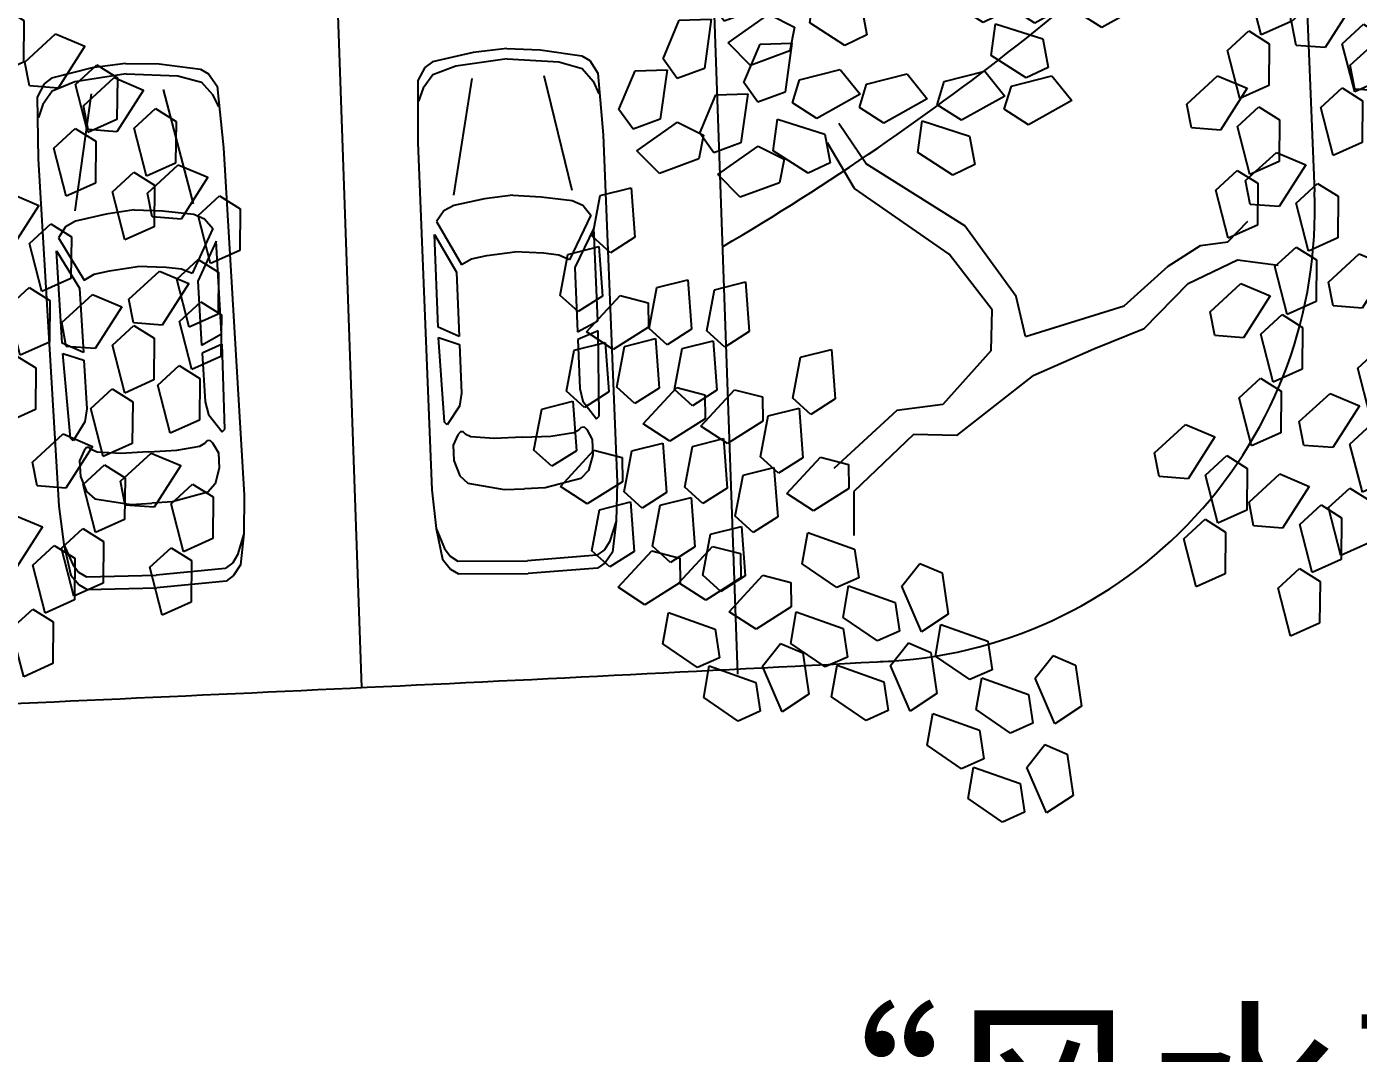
# Model space of a CAD drawing. Extents: x 302512 to 1034855, y -184136 to 410364.
# Drawn here: x 548761 to 557611, y -50571 to -43747 of the extents above; entities that cross this region are included whole.
import ezdxf
from ezdxf.enums import TextEntityAlignment as Align

# ---------------------------------------------------------------- set-up
doc = ezdxf.new("R2010")
doc.units = 0
doc.header["$MEASUREMENT"] = 0
doc.linetypes.add('ACAD_ISO04W100', pattern=[30.5, 24, -3, 0.5, -3])
for name, color, linetype in [('2D', 3, 'Continuous'), ('TREE2', 84, 'Continuous'), ('WZ', 2, 'Continuous'), ('环境', 8, 'Continuous'), ('红线', 20, 'Continuous'), ('道路线', 161, 'Continuous')]:
    doc.layers.add(name, color=color, linetype=linetype)
doc.styles.add('-黑体', font='', dxfattribs={"width": 0.8})
doc.styles.add('DIM', font='txt')
doc.styles.get('-黑体').set_extended_font_data('黑体')

# ---------------------------------------------------------------- blocks, each defined once
blk = doc.blocks.new('M_F18')
for p, q in [((-817.1479135051777, 1597.117781034343), (-694.9654446734348, 1697.214126060768)), ((-694.9654446734348, 1697.214126060768), (-586.2671764571278, 1644.251251231901)), ((-1.950464183486474, 1552.719185868566), (58.59964675375522, 1698.601049176676)), ((58.59964675375522, 1698.601049176676), (179.4288613090248, 1703.148634559384)), ((179.4288613090248, 1703.148634559384), (154.6427554106995, 1517.004682986411)), ((-586.2671764571278, 1644.251251231901), (-695.8952471361554, 1491.786147441009)), ((207.8907623764317, 1556.889923366423), (249.7451538223031, 1658.416602062232)), ((249.7451538223031, 1658.416602062232), (340.8456748337267, 1647.000707342286)), ((340.8456748337267, 1647.000707342286), (406.1801700010037, 1503.197933664571)), ((409.899437922435, 1505.954710583534), (470.4495488596767, 1651.836573891644)), ((470.4495488596767, 1651.836573891644), (591.2787634149463, 1656.384159274352)), ((591.2787634149463, 1656.384159274352), (566.492657516621, 1470.240207701379)), ((-1054.415528738464, 1505.352378934673), (-932.2330599067209, 1605.448723961097)), ((-932.2330599067209, 1605.448723961097), (-823.5347917015024, 1552.48584913223)), ((-804.768251887639, 1506.143215590149), (-817.1479135051777, 1597.117781034343)), ((619.7406644823532, 1510.125448081391), (661.5950559282246, 1611.6521267772)), ((661.5950559282246, 1611.6521267772), (752.6955769396482, 1600.236232057254)), ((681.3896628400435, 1449.507722794588), (741.9397737772852, 1595.389586102698)), ((741.9397737772852, 1595.389586102698), (862.7689883325547, 1599.937171485406)), ((752.6955769396482, 1600.236232057254), (818.0300721069252, 1456.433458379539)), ((862.7689883325547, 1599.937171485406), (837.9828824342294, 1413.793219912433)), ((-823.5347917015024, 1552.48584913223), (-933.16286238053, 1400.020745341339)), ((51.86279447269771, 1478.329934131118), (-1.950464183486474, 1552.719185868566)), ((154.6427554106995, 1517.004682986411), (51.86279447269771, 1478.329934131118)), ((327.0615140162481, 1411.761519164891), (207.8907623764317, 1556.889923366423)), ((891.2308893999616, 1453.678460292445), (933.085280845833, 1555.205138988254)), ((933.085280845833, 1555.205138988254), (1024.185801857257, 1543.789244268308)), ((1024.185801857257, 1543.789244268308), (1089.520297024534, 1399.986470590593)), ((-1042.035867132014, 1414.377813490479), (-1054.415528738464, 1505.352378934673)), ((-695.8952471361554, 1491.786147441009), (-804.768251887639, 1506.143215590149)), ((-589.3037799871927, 1409.235836276952), (-467.1213111554498, 1509.332181303376)), ((-467.1213111554498, 1509.332181303376), (-358.4230429391428, 1456.369306474509)), ((406.1801700010037, 1503.197933664571), (327.0615140162481, 1411.761519164891)), ((463.7126965786192, 1431.565458846086), (409.899437922435, 1505.954710583534)), ((566.492657516621, 1470.240207701379), (463.7126965786192, 1431.565458846086)), ((738.9114161221696, 1364.997043879859), (619.7406644823532, 1510.125448081391)), ((-933.16286238053, 1400.020745341339), (-1042.035867132014, 1414.377813490479)), ((-826.5713952204787, 1317.470434177281), (-704.3889263887359, 1417.566779203706)), ((-704.3889263887359, 1417.566779203706), (-595.6906581835174, 1364.603904374839)), ((-358.4230429391428, 1456.369306474509), (-468.0511136181703, 1303.904202683618)), ((735.2029214962276, 1375.11847105714), (681.3896628400435, 1449.507722794588)), ((837.9828824342294, 1413.793219912433), (735.2029214962276, 1375.11847105714)), ((818.0300721069252, 1456.433458379539), (738.9114161221696, 1364.997043879859)), ((1010.401641039778, 1308.550056090913), (891.2308893999616, 1453.678460292445)), ((-595.6906581835174, 1364.603904374839), (-705.318728862545, 1212.138800583947)), ((-576.924118369654, 1318.261270832758), (-589.3037799871927, 1409.235836276952)), ((-352.8073376014509, 1287.277380908152), (-230.624868769708, 1387.373725934576)), ((-230.624868769708, 1387.373725934576), (-121.9266005534009, 1334.410851105709)), ((235.5981217057633, 1304.008305802385), (277.4525131627233, 1405.534984487105)), ((277.4525131627233, 1405.534984487105), (368.5530341630583, 1394.119089778247)), ((368.5530341630583, 1394.119089778247), (433.8875293303354, 1250.316316100532)), ((1089.520297024534, 1399.986470590593), (1010.401641039778, 1308.550056090913)), ((1040.748891148156, 1252.355287342023), (1101.299002085398, 1398.237150650133)), ((1101.299002085398, 1398.237150650133), (1222.128216640667, 1402.784736032841)), ((1222.128216640667, 1402.784736032841), (1197.342110742342, 1216.640784459869)), ((-1067.194756315032, 1334.927413744495), (-880.932900267333, 1358.811356789396)), ((-1031.747726573172, 1219.325131306883), (-1067.194756315032, 1334.927413744495)), ((-880.932900267333, 1358.811356789396), (-817.1434408903879, 1269.422535111073)), ((-814.1917336140286, 1226.495868733087), (-826.5713952204787, 1317.470434177281)), ((-468.0511136181703, 1303.904202683618), (-576.924118369654, 1318.261270832758)), ((-121.9266005534009, 1334.410851105709), (-231.5546712324285, 1181.945747314818)), ((647.4480238116848, 1257.243830517353), (689.3024152686448, 1358.770509202073)), ((689.3024152686448, 1358.770509202073), (780.4029362689798, 1347.354614493215)), ((780.4029362689798, 1347.354614493215), (845.7374314362569, 1203.5518408155)), ((1250.590117708074, 1256.526024839881), (1292.444509153946, 1358.05270353569)), ((1292.444509153946, 1358.05270353569), (1383.545030165369, 1346.636808815743)), ((1383.545030165369, 1346.636808815743), (1448.879525332646, 1202.834035138028)), ((-817.1434408903879, 1269.422535111073), (-875.2046186073276, 1198.299211068042)), ((-590.0749528347369, 1195.511978808481), (-467.892484002994, 1295.608323834906)), ((-467.892484002994, 1295.608323834906), (-359.1942157977755, 1242.645449006039)), ((-340.4276759839122, 1196.302815463958), (-352.8073376014509, 1287.277380908152)), ((354.7688733455798, 1158.879901589764), (235.5981217057633, 1304.008305802385)), ((918.9382487292933, 1200.796842728407), (960.7926401862533, 1302.323521413127)), ((960.7926401862533, 1302.323521413127), (1051.893161186588, 1290.907626704269)), ((1051.893161186588, 1290.907626704269), (1117.227656353865, 1147.104853026554)), ((-875.2046186073276, 1198.299211068042), (-1031.747726573172, 1219.325131306883)), ((-705.318728862545, 1212.138800583947), (-814.1917336140286, 1226.495868733087)), ((-359.1942157977755, 1242.645449006039), (-468.8222864768031, 1090.180345215147)), ((433.8875293303354, 1250.316316100532), (354.7688733455798, 1158.879901589764)), ((766.6187754515013, 1112.115426304732), (647.4480238116848, 1257.243830517353)), ((1094.56214980434, 1177.966035604575), (1040.748891148156, 1252.355287342023)), ((1197.342110742342, 1216.640784459869), (1094.56214980434, 1177.966035604575)), ((1369.760869347891, 1111.397620638349), (1250.590117708074, 1256.526024839881)), ((-1027.495155757224, 1108.871937750409), (-905.3126869254811, 1208.968282776834)), ((-905.3126869254811, 1208.968282776834), (-796.6144187091741, 1156.005407947967)), ((-839.3506227970465, 1147.045468987104), (-653.088766749348, 1170.929412032005)), ((-653.088766749348, 1170.929412032005), (-589.2993073724028, 1081.540590353681)), ((-577.6952912282868, 1104.537413364287), (-590.0749528347369, 1195.511978808481)), ((-231.5546712324285, 1181.945747314818), (-340.4276759839122, 1196.302815463958)), ((182.0553044044464, 1055.202851889386), (242.6054153416881, 1201.084715197496)), ((242.6054153416881, 1201.084715197496), (363.4346298969576, 1205.632300580204)), ((363.4346298969576, 1205.632300580204), (338.6485239986323, 1019.488349007232)), ((391.8965309643645, 1059.373589387244), (433.7509224102359, 1160.900268083053)), ((433.7509224102359, 1160.900268083053), (524.8514434216595, 1149.484373363106)), ((845.7374314362569, 1203.5518408155), (766.6187754515013, 1112.115426304732)), ((1038.10900036911, 1055.668438515786), (918.9382487292933, 1200.796842728407)), ((1448.879525332646, 1202.834035138028), (1369.760869347891, 1111.397620638349)), ((-1264.76277099051, 1017.106535650739), (-1142.580302158767, 1117.202880677163)), ((-1142.580302158767, 1117.202880677163), (-1033.882033953549, 1064.240005848296)), ((-796.6144187091741, 1156.005407947967), (-906.2424893882016, 1003.540304157075)), ((-803.9035930551872, 1031.443186549492), (-839.3506227970465, 1147.045468987104)), ((524.8514434216595, 1149.484373363106), (590.1859385889366, 1005.681599685391)), ((1117.227656353865, 1147.104853026554), (1038.10900036911, 1055.668438515786)), ((-1554.190844967779, 1048.231487208406), (-1446.271738229487, 1102.764468284218)), ((-1446.271738229487, 1102.764468284218), (-1391.154893393883, 923.2482986176146)), ((-1033.882033953549, 1064.240005848296), (-1143.510104632576, 911.7749020574047)), ((-1015.115494139685, 1017.897372306215), (-1027.495155757224, 1108.871937750409)), ((-589.2993073724028, 1081.540590353681), (-647.3604850893425, 1010.417266310651)), ((-468.8222864768031, 1090.180345215147), (-577.6952912282868, 1104.537413364287)), ((511.0672826041809, 914.2451851857113), (391.8965309643645, 1059.373589387244)), ((1278.297477037406, 1003.644407275842), (1320.151868494366, 1105.171085960563)), ((1320.151868494366, 1105.171085960563), (1411.252389494701, 1093.755191251705)), ((1411.252389494701, 1093.755191251705), (1476.586884661978, 949.9524175739898)), ((-1548.372212794311, 890.3898656466154), (-1554.190844967779, 1048.231487208406)), ((-1252.38310938406, 926.1319702065448), (-1264.76277099051, 1017.106535650739)), ((-906.2424893882016, 1003.540304157075), (-1015.115494139685, 1017.897372306215)), ((-647.3604850893425, 1010.417266310651), (-803.9035930551872, 1031.443186549492)), ((-602.8541804113047, 1025.087013618304), (-416.5923243636062, 1048.970956663205)), ((-567.4071506694454, 909.4847311806916), (-602.8541804113047, 1025.087013618304)), ((-416.5923243636062, 1048.970956663205), (-352.802864986661, 959.5821349848811)), ((235.8685630606305, 980.8136001519379), (182.0553044044464, 1055.202851889386)), ((338.6485239986323, 1019.488349007232), (235.8685630606305, 980.8136001519379)), ((506.228476650278, 886.2739103312233), (566.7785875875197, 1032.155773639333)), ((566.7785875875197, 1032.155773639333), (687.6078021427893, 1036.703359022042)), ((687.6078021427893, 1036.703359022042), (662.821696244464, 850.5594074490691)), ((-352.802864986661, 959.5821349848811), (-410.8640427036007, 888.458810941851)), ((590.1859385889366, 1005.681599685391), (511.0672826041809, 914.2451851857113)), ((716.0697032101962, 890.4446478290811), (757.9240946560676, 991.9713265248902)), ((757.9240946560676, 991.9713265248902), (849.0246156674912, 980.5554318049435)), ((849.0246156674912, 980.5554318049435), (914.3591108347682, 836.7526581272286)), ((1145.92251227417, 858.0504164367521), (1206.472623211412, 1003.932279744862)), ((1206.472623211412, 1003.932279744862), (1327.301837766681, 1008.479865127571)), ((1397.468228677222, 858.5160030632214), (1278.297477037406, 1003.644407275842)), ((1327.301837766681, 1008.479865127571), (1302.515731868356, 822.3359135545979)), ((1355.763738834088, 862.2211539346099), (1397.61813027996, 963.747832630419)), ((1397.61813027996, 963.747832630419), (1488.718651291383, 952.3319379104723)), ((-1391.154893393883, 923.2482986176146), (-1468.434870682708, 845.2273932257776)), ((-1143.510104632576, 911.7749020574047), (-1252.38310938406, 926.1319702065448)), ((-410.8640427036007, 888.458810941851), (-567.4071506694454, 909.4847311806916)), ((-449.1363763292939, 836.525522214004), (-326.953907497551, 936.6218672404284)), ((-326.953907497551, 936.6218672404284), (-218.2556392812439, 883.6589924115615)), ((419.6038902936962, 806.491971823205), (461.4582817506562, 908.0186505079255)), ((461.4582817506562, 908.0186505079255), (552.5588027509912, 896.6027557990674)), ((1476.586884661978, 949.9524175739898), (1397.468228677222, 858.5160030632214)), ((1488.718651291383, 952.3319379104723), (1554.05314645866, 808.5291642327575)), ((-1624.610216762543, 803.7771513169391), (-1516.691110035339, 858.3101323816627)), ((-1468.434870682708, 845.2273932257776), (-1548.372212794311, 890.3898656466154)), ((-1516.691110035339, 858.3101323816627), (-1461.574265188647, 678.7939627261476)), ((-1277.541998567078, 846.6815704605615), (-1091.280142519379, 870.5655135054621)), ((-1091.280142519379, 870.5655135054621), (-1027.490683142434, 781.1766918271387)), ((-218.2556392812439, 883.6589924115615), (-327.8837099602715, 731.1938886206699)), ((560.0417353064622, 811.8846585937754), (506.228476650278, 886.2739103312233)), ((552.5588027509912, 896.6027557990674), (617.8932979182682, 752.7999821213525)), ((835.2404548500126, 745.3162436275488), (716.0697032101962, 890.4446478290811)), ((1199.735770930354, 783.6611646993042), (1145.92251227417, 858.0504164367521)), ((1474.934490473905, 717.0927497330777), (1355.763738834088, 862.2211539346099)), ((-1242.094968825219, 731.0792880229492), (-1277.541998567078, 846.6815704605615)), ((-686.4039915625799, 744.7601201143334), (-564.221522730837, 844.8564651407578)), ((-564.221522730837, 844.8564651407578), (-455.5232545256185, 791.8935903118909)), ((-436.7567147117552, 745.55095676981), (-449.1363763292939, 836.525522214004)), ((662.821696244464, 850.5594074490691), (560.0417353064622, 811.8846585937754)), ((914.3591108347682, 836.7526581272286), (835.2404548500126, 745.3162436275488)), ((953.0721612880661, 670.3744825837639), (1013.622272225308, 816.2563458918739)), ((1013.622272225308, 816.2563458918739), (1134.451486780577, 820.8039312745823)), ((1134.451486780577, 820.8039312745823), (1109.665380882252, 634.6599797016097)), ((1302.515731868356, 822.3359135545979), (1199.735770930354, 783.6611646993042)), ((1554.05314645866, 808.5291642327575), (1474.934490473905, 717.0927497330777)), ((-1618.791584589075, 645.9355297551483), (-1624.610216762543, 803.7771513169391)), ((-1027.490683142434, 781.1766918271387), (-1085.551860859374, 710.0533677841086)), ((-455.5232545256185, 791.8935903118909), (-565.1513252046461, 639.4284865209993)), ((538.7746419335126, 661.3635676105841), (419.6038902936962, 806.491971823205)), ((1162.913387847984, 674.5452200816217), (1204.767779293856, 776.0718987774308)), ((1204.767779293856, 776.0718987774308), (1295.868300305279, 764.6560040574841)), ((1295.868300305279, 764.6560040574841), (1361.202795472556, 620.8532303797692)), ((-1085.551860859374, 710.0533677841086), (-1242.094968825219, 731.0792880229492)), ((-948.6630082953052, 611.3556037712333), (-826.4805394635623, 711.4519487976577)), ((-826.4805394635623, 711.4519487976577), (-717.7822712472553, 658.4890739687908)), ((-674.0243299561298, 653.7855546701394), (-686.4039915625799, 744.7601201143334)), ((-327.8837099602715, 731.1938886206699), (-436.7567147117552, 745.55095676981)), ((617.8932979182682, 752.7999821213525), (538.7746419335126, 661.3635676105841)), ((543.3649968960453, 647.6982832425201), (578.3587794279119, 750.9097463164253)), ((743.7770625395278, 637.5630302650425), (785.6314539964878, 739.089708949763)), ((785.6314539964878, 739.089708949763), (876.7319749968228, 727.6738142409049)), ((876.7319749968228, 727.6738142409049), (942.0664701640999, 583.87104056319)), ((1383.47109816342, 609.3395363705713), (1425.32548962038, 710.8662150552918)), ((1425.32548962038, 710.8662150552918), (1516.426010620715, 699.4503203464337)), ((-1461.574265188647, 678.7939627261476), (-1538.854242477471, 600.773057323222)), ((-1490.797783193608, 532.6855221489204), (-1397.167371427226, 695.4653358401956)), ((-1397.167371427226, 695.4653358401956), (-1287.400266635428, 692.203545376)), ((-1287.400266635428, 692.203545376), (-1265.874589903215, 602.9495660688663)), ((-717.7822712472553, 658.4890739687908), (-827.4103419262829, 506.0239701778992)), ((1006.88541994425, 595.985230846316), (953.0721612880661, 670.3744825837639)), ((1282.084139487801, 529.4168158800894), (1162.913387847984, 674.5452200816217)), ((1516.426010620715, 699.4503203464337), (1581.760505787992, 555.6475466687189)), ((-1538.854242477471, 600.773057323222), (-1618.791584589075, 645.9355297551483)), ((-1379.029658778014, 578.7326362192944), (-1271.110552039721, 633.2656172951065)), ((-1271.110552039721, 633.2656172951065), (-1215.993707204118, 453.7494476285028)), ((-1185.930623528591, 519.5902016715627), (-1063.748154696848, 619.6865466979871)), ((-1063.748154696848, 619.6865466979871), (-955.0498864916299, 566.7236718691202)), ((-936.2833466777665, 520.3810383270393), (-948.6630082953052, 611.3556037712333)), ((-565.1513252046461, 639.4284865209993), (-674.0243299561298, 653.7855546701394)), ((455.6882670359555, 591.4573063579082), (543.3649968960453, 647.6982832425201)), ((604.7002530920217, 600.7277970531541), (753.5199656176774, 647.6982832425201)), ((862.9478141793443, 492.4346260524217), (743.7770625395278, 637.5630302650425)), ((1109.665380882252, 634.6599797016097), (1006.88541994425, 595.985230846316)), ((1361.202795472556, 620.8532303797692), (1282.084139487801, 529.4168158800894)), ((1502.641849803236, 464.2111321579505), (1383.47109816342, 609.3395363705713)), ((-1694.358248625678, 531.7621500299974), (-1586.439141887386, 586.2951311058096)), ((-1586.439141887386, 586.2951311058096), (-1531.322297051782, 406.7789614392059)), ((-1373.211026604546, 420.8910146575035), (-1379.029658778014, 578.7326362192944)), ((-1265.874589903215, 602.9495660688663), (-1377.296342358743, 490.9985631487034)), ((-955.0498864916299, 566.7236718691202), (-1064.677957170657, 414.2585680782286)), ((-699.1832191391477, 574.3351549241561), (-512.9213630914492, 598.2190979690567)), ((-663.7361893972884, 458.7328724865438), (-699.1832191391477, 574.3351549241561)), ((-512.9213630914492, 598.2190979690567), (-449.131903714504, 508.8302762907333)), ((376.8561195740367, 469.2928400847777), (455.6882670359555, 591.4573063579082)), ((473.1851583018979, 441.0693461903029), (604.7002530920217, 600.7277970531541)), ((942.0664701640999, 583.87104056319), (862.9478141793443, 492.4346260524217)), ((1581.760505787992, 555.6475466687189), (1502.641849803236, 464.2111321579505)), ((-1688.53961645221, 373.9205284682066), (-1694.358248625678, 531.7621500299974)), ((-1377.296342358743, 490.9985631487034), (-1490.797783193608, 532.6855221489204)), ((-1173.550961922141, 428.6156362273687), (-1185.930623528591, 519.5902016715627)), ((-827.4103419262829, 506.0239701778992), (-936.2833466777665, 520.3810383270393)), ((-449.131903714504, 508.8302762907333), (-507.1930814314437, 437.7069522477032)), ((593.9052065103679, 379.2810747524672), (654.4553174476096, 525.1629380605773)), ((654.4553174476096, 525.1629380605773), (775.2845320028791, 529.7105234432856)), ((775.2845320028791, 529.7105234432856), (750.4984261045538, 343.5665718703131)), ((1190.620747177316, 421.6636025175831), (1232.475138634276, 523.1902812023036)), ((1232.475138634276, 523.1902812023036), (1323.575659634611, 511.7743864934455)), ((1323.575659634611, 511.7743864934455), (1388.910154801888, 367.9716128157306)), ((-507.1930814314437, 437.7069522477032), (-663.7361893972884, 458.7328724865438)), ((289.1793897139469, 262.8699139368255), (376.8561195740367, 469.2928400847777)), ((803.746433070286, 383.451812250325), (845.6008245161574, 484.9784909461341)), ((845.6008245161574, 484.9784909461341), (936.701345527581, 473.5625962261875)), ((936.701345527581, 473.5625962261875), (1002.035840694858, 329.7598225484726)), ((-1531.322297051782, 406.7789614392059), (-1608.602274340607, 328.7580560473689)), ((-1293.273684492942, 375.7285422366658), (-1373.211026604546, 420.8910146575035)), ((-1215.993707204118, 453.7494476285028), (-1293.273684492942, 375.7285422366658)), ((-1064.677957170657, 414.2585680782286), (-1173.550961922141, 428.6156362273687)), ((-823.699804211843, 337.8578831163286), (-981.364099135666, 431.7988554949879)), ((394.3530108399791, 215.8994277475285), (473.1851583018979, 441.0693461903029)), ((1309.791498817132, 276.5351983049623), (1190.620747177316, 421.6636025175831)), ((-1608.602274340607, 328.7580560473689), (-1688.53961645221, 373.9205284682066)), ((-1449.449030572778, 334.2783003278273), (-1341.529923845574, 388.8112813925509)), ((-1341.529923845574, 388.8112813925509), (-1286.413078998881, 209.2951117370358)), ((-1198.709851105159, 349.1652364813854), (-1012.447995057461, 373.049179526286)), ((-1012.447995057461, 373.049179526286), (-948.6585356805153, 283.6603578479626)), ((647.718465166552, 304.8918230150193), (593.9052065103679, 379.2810747524672)), ((922.9171847101024, 238.3234080487928), (803.746433070286, 383.451812250325)), ((1388.910154801888, 367.9716128157306), (1309.791498817132, 276.5351983049623)), ((1408.760428324022, 219.622623889547), (1469.310539261263, 365.504487197657)), ((1469.310539261263, 365.504487197657), (1590.139753816533, 370.0520725803653)), ((1590.139753816533, 370.0520725803653), (1565.353647918208, 183.9081210073928)), ((-1764.777620420442, 287.3078141385304), (-1656.858513693238, 341.8407952032539)), ((-1656.858513693238, 341.8407952032539), (-1601.741668846546, 162.3246255477388)), ((-1443.630398399309, 176.4366787660365), (-1449.449030572778, 334.2783003278273)), ((-1163.2628213633, 233.5629540437731), (-1198.709851105159, 349.1652364813854)), ((-823.699804211843, 234.6464200424234), (-990.0164080034374, 347.3343847159085)), ((-385.5084284418081, 281.6169062317203), (-823.699804211843, 337.8578831163286)), ((750.4984261045538, 343.5665718703131), (647.718465166552, 304.8918230150193)), ((1002.035840694858, 329.7598225484726), (922.9171847101024, 238.3234080487928)), ((1618.60165488394, 223.7933613874047), (1660.456046329811, 325.3200400832138)), ((1660.456046329811, 325.3200400832138), (1751.556567341235, 313.9041453632672)), ((1751.556567341235, 313.9041453632672), (1816.891062508512, 170.1013716855523)), ((-1758.958988246974, 129.4661925767396), (-1764.777620420442, 287.3078141385304)), ((-948.6585356805153, 283.6603578479626), (-1006.719713397455, 212.5370338049324)), ((-96.32903872786119, 121.9584553688692), (-385.5084284418081, 281.6169062317203)), ((0, 0), (289.1793897139469, 262.8699139368255)), ((1075.742673680023, 144.6346547100438), (1136.292784617264, 290.5165180181539)), ((1136.292784617264, 290.5165180181539), (1257.121999172534, 295.0641034008622)), ((1257.121999172534, 295.0641034008622), (1232.335893274209, 108.9201518278896)), ((-1286.413078998881, 209.2951117370358), (-1363.693056287706, 131.2742063341102)), ((-1315.636597003842, 63.18667115980861), (-1222.00618523746, 225.9664848510838)), ((-1222.00618523746, 225.9664848510838), (-1112.239080445663, 222.7046943868881)), ((-1006.719713397455, 212.5370338049324), (-1163.2628213633, 233.5629540437731)), ((-1112.239080445663, 222.7046943868881), (-1090.713403713449, 133.4507150797544)), ((-394.3530108399791, 159.4524399585862), (-823.699804211843, 234.6464200424234)), ((254.1856071820803, 65.71747848426094), (394.3530108399791, 215.8994277475285)), ((831.4537923996177, 130.5701946862864), (873.3081838565777, 232.096873371007)), ((873.3081838565777, 232.096873371007), (964.4087048569127, 220.6809786621488)), ((964.4087048569127, 220.6809786621488), (1029.74320002419, 76.87820498443398)), ((1285.583900239941, 148.8053922079016), (1327.438291685812, 250.3320709037107)), ((1327.438291685812, 250.3320709037107), (1418.538812697236, 238.916176183764)), ((1462.573686980206, 145.233372152099), (1408.760428324022, 219.622623889547)), ((1418.538812697236, 238.916176183764), (1483.873307864513, 95.11340250604917)), ((1737.772406523756, 78.66495718587248), (1618.60165488394, 223.7933613874047)), ((-1601.741668846546, 162.3246255477388), (-1679.02164613537, 84.30372014481327)), ((-1630.965186851507, 16.21618497051168), (-1537.334775085124, 178.9959986617869)), ((-1537.334775085124, 178.9959986617869), (-1427.567670293327, 175.7342081975912)), ((-1363.693056287706, 131.2742063341102), (-1443.630398399309, 176.4366787660365)), ((-1427.567670293327, 175.7342081975912), (-1406.041993561113, 86.48022889045751)), ((-157.6642949238412, 37.49398458978612), (-394.3530108399791, 159.4524399585862)), ((1565.353647918208, 183.9081210073928), (1462.573686980206, 145.233372152099)), ((1816.891062508512, 170.1013716855523), (1737.772406523756, 78.66495718587248)), ((-1679.02164613537, 84.30372014481327), (-1758.958988246974, 129.4661925767396)), ((-1090.713403713449, 133.4507150797544), (-1202.135156168977, 21.49971215959158)), ((0, 0), (-96.32903872786119, 121.9584553688692)), ((950.6245440394341, -14.55820952633439), (831.4537923996177, 130.5701946862864)), ((1129.555932336207, 70.24540297259591), (1075.742673680023, 144.6346547100438)), ((1232.335893274209, 108.9201518278896), (1129.555932336207, 70.24540297259591)), ((1404.754651879757, 3.676988006369356), (1285.583900239941, 148.8053922079016)), ((-1406.041993561113, 86.48022889045751), (-1517.463746016641, -25.47077402970535)), ((-1202.135156168977, 21.49971215959158), (-1315.636597003842, 63.18667115980861)), ((87.67672986008984, -122.1644662731342), (254.1856071820803, 65.71747848426094)), ((1029.74320002419, 76.87820498443398), (950.6245440394341, -14.55820952633439)), ((1483.873307864513, 95.11340250604917), (1404.754651879757, 3.676988006369356)), ((1646.309014213271, -29.08825617663388), (1688.163405670231, 72.43842250808666)), ((1688.163405670231, 72.43842250808666), (1779.263926670566, 61.02252779922856)), ((1779.263926670566, 61.02252779922856), (1844.598421837843, -82.78024587848631)), ((-1517.463746016641, -25.47077402970535), (-1630.965186851507, 16.21618497051168)), ((-96.32903872786119, -103.4174739782393), (-157.6642949238412, 37.49398458978612)), ((628.8989890422345, -193.4292393105497), (689.4490999794762, -47.54737600243971)), ((689.4490999794762, -47.54737600243971), (810.2783145347457, -42.99979061973136)), ((810.2783145347457, -42.99979061973136), (785.4922086364204, -229.1437421927039)), ((1313.291259569272, -104.076225356137), (1355.145651026232, -2.549546671416465)), ((1355.145651026232, -2.549546671416465), (1446.246172026567, -13.96544138027457)), ((1446.246172026567, -13.96544138027457), (1511.580667193844, -157.7682150579894)), ((1765.479765853088, -174.2166603892547), (1646.309014213271, -29.08825617663388)), ((838.7402156021526, -189.258501812692), (880.594607048024, -87.73182311688288)), ((880.594607048024, -87.73182311688288), (971.6951280594476, -99.14771783682954)), ((971.6951280594476, -99.14771783682954), (1037.029623226725, -242.9504915145444)), ((1031.904308749985, -212.1762316054446), (1092.454419687227, -66.29436829733459)), ((1092.454419687227, -66.29436829733459), (1213.283634242496, -61.74678291462624)), ((1213.283634242496, -61.74678291462624), (1188.497528344171, -247.8907344875988)), ((1844.598421837843, -82.78024587848631), (1765.479765853088, -174.2166603892547)), ((-1685.736108991965, -196.3964399760662), (-1591.77562964426, -120.2925114166355)), ((-1591.77562964426, -120.2925114166355), (-1499.97335893839, -284.1102908124521)), ((-96.32903872786119, -103.4174739782393), (-175.1611861897836, -366.2873879150648)), ((87.67672986008984, -122.1644662731342), (-78.8321474619188, -450.7518586941478)), ((1241.745535309903, -208.0054941075869), (1283.599926755775, -106.4788154117778)), ((1283.599926755775, -106.4788154117778), (1374.700447767198, -117.8947101317244)), ((1432.462011209089, -249.2046295687578), (1313.291259569272, -104.076225356137)), ((1374.700447767198, -117.8947101317244), (1440.034942934475, -261.6974838094393)), ((-1646.698668172881, -349.4451648647155), (-1685.736108991965, -196.3964399760662)), ((682.7122476984187, -267.8184910479977), (628.8989890422345, -193.4292393105497)), ((957.910967241969, -334.3869060142242), (838.7402156021526, -189.258501812692)), ((1511.580667193844, -157.7682150579894), (1432.462011209089, -249.2046295687578)), ((785.4922086364204, -229.1437421927039), (682.7122476984187, -267.8184910479977)), ((1037.029623226725, -242.9504915145444), (957.910967241969, -334.3869060142242)), ((1085.717567406169, -286.5654833428925), (1031.904308749985, -212.1762316054446)), ((1188.497528344171, -247.8907344875988), (1085.717567406169, -286.5654833428925)), ((1360.91628694972, -353.1338983091191), (1241.745535309903, -208.0054941075869)), ((-1499.97335893839, -284.1102908124521), (-1559.023691852002, -376.6981666580032)), ((-1142.563385626316, -337.1018876397611), (-1048.602906278611, -260.9979590803305)), ((-1048.602906278611, -260.9979590803305), (-956.8006355727412, -424.8157384761471)), ((1440.034942934475, -261.6974838094393), (1360.91628694972, -353.1338983091191)), ((-1559.023691852002, -376.6981666580032), (-1646.698668172881, -349.4451648647155)), ((-1344.066045480191, -421.5663584188405), (-1250.105566132486, -345.4624298594099)), ((-1250.105566132486, -345.4624298594099), (-1158.303295426616, -509.2802092552265)), ((-1103.525944807232, -490.1506125284104), (-1142.563385626316, -337.1018876397611)), ((866.4475749314843, -442.1401193767306), (908.3019663884443, -340.61344069201)), ((908.3019663884443, -340.61344069201), (999.4024873887793, -352.0293354008681)), ((999.4024873887793, -352.0293354008681), (1064.736982556056, -495.832109078583)), ((-1702.915198410868, -450.2107207957088), (-1608.954719063164, -374.1067922362781)), ((-1608.954719063164, -374.1067922362781), (-1517.152448368382, -537.9245716431833)), ((-739.5580659185616, -431.0428600184205), (-645.597586570857, -354.9389314589898)), ((-645.597586570857, -354.9389314589898), (-553.7953158649871, -518.7567108548064)), ((-175.1611861897836, -366.2873879150648), (-324.1731722458317, -460.02234938939)), ((1269.452894639235, -460.8871116716255), (1311.307286096195, -359.3604329869049)), ((1311.307286096195, -359.3604329869049), (1402.40780709653, -370.776327695763)), ((1402.40780709653, -370.776327695763), (1467.742302263807, -514.5791013734779)), ((-1663.877757591785, -603.2594456954466), (-1702.915198410868, -450.2107207957088)), ((-1305.028604661107, -574.6150833074898), (-1344.066045480191, -421.5663584188405)), ((-956.8006355727412, -424.8157384761471), (-1015.850968486353, -517.4036143216981)), ((-700.5206250994779, -584.0915849070698), (-739.5580659185616, -431.0428600184205)), ((-78.8321474619188, -450.7518586941478), (-227.8441335179887, -516.469337178336)), ((985.6183265713007, -587.2685235893514), (866.4475749314843, -442.1401193767306)), ((-1457.722100899126, -508.0211195422817), (-1349.743954689773, -488.0167072794065)), ((-1349.743954689773, -488.0167072794065), (-1309.845879623819, -570.7075241028288)), ((-1015.850968486353, -517.4036143216981), (-1103.525944807232, -490.1506125284104)), ((-324.1731722458317, -460.02234938939), (-446.8436846377881, -760.5922588203393)), ((1064.736982556056, -495.832109078583), (985.6183265713007, -587.2685235893514)), ((1388.623646279051, -606.0155158842463), (1269.452894639235, -460.8871116716255)), ((-1517.152448368382, -537.9245716431833), (-1576.202781270906, -630.5124474776458)), ((-1514.845124660678, -686.9090227322959), (-1457.722100899126, -508.0211195422817)), ((-1158.303295426616, -509.2802092552265), (-1217.353628340228, -601.8680851007775)), ((-1159.742475045219, -590.9161684594037), (-1065.781995697515, -514.8122398999731)), ((-1065.781995697515, -514.8122398999731), (-973.9797250027332, -678.6300193068782)), ((-553.7953158649871, -518.7567108548064), (-612.8456487785988, -611.3445867003575)), ((-227.8441335179887, -516.469337178336), (-341.6700635117741, -807.3567341052985)), ((1467.742302263807, -514.5791013734779), (1388.623646279051, -606.0155158842463)), ((-1576.202781270906, -630.5124474776458), (-1663.877757591785, -603.2594456954466)), ((-1309.845879623819, -570.7075241028288), (-1395.098140984257, -703.6732561886965)), ((-1361.245134899094, -675.3806392384831), (-1267.28465555139, -599.2767106790525)), ((-1217.353628340228, -601.8680851007775), (-1305.028604661107, -574.6150833074898)), ((-1267.28465555139, -599.2767106790525), (-1175.482384856608, -763.0944900859577)), ((-1120.705034226135, -743.9648933591416), (-1159.742475045219, -590.9161684594037)), ((-612.8456487785988, -611.3445867003575), (-700.5206250994779, -584.0915849070698)), ((-971.672401295029, -827.6144703959908), (-914.5493775334762, -648.7265672059766)), ((-914.5493775334762, -648.7265672059766), (-806.5712313241238, -628.7221549431015)), ((-806.5712313241238, -628.7221549431015), (-766.6731562581699, -711.4129717665237)), ((-756.7371553374651, -684.8571408380631), (-662.7766759897604, -608.7532122786324)), ((-662.7766759897604, -608.7532122786324), (-570.9744052949791, -772.5709916855376)), ((-1528.071814068124, -769.1067540390832), (-1434.111334720419, -693.0028254796525)), ((-1395.098140984257, -703.6732561886965), (-1514.845124660678, -686.9090227322959)), ((-1434.111334720419, -693.0028254796525), (-1342.309064014549, -856.8206048754691)), ((-1322.207694080011, -828.429364138221), (-1361.245134899094, -675.3806392384831)), ((-973.9797250027332, -678.6300193068782), (-1033.030057905256, -771.2178951413407)), ((-717.6997145183814, -837.9058657378009), (-756.7371553374651, -684.8571408380631)), ((-1173.175061148904, -912.0789411750702), (-1116.052037387351, -733.191037985056)), ((-1033.030057905256, -771.2178951413407), (-1120.705034226135, -743.9648933591416)), ((-1116.052037387351, -733.191037985056), (-1008.073891177999, -713.1866257221809)), ((-1008.073891177999, -713.1866257221809), (-968.1758161120451, -795.8774425456031)), ((-766.6731562581699, -711.4129717665237), (-851.9254176186078, -844.3787038523915)), ((-568.6670815872749, -921.5554427746501), (-511.5440578257221, -742.667539584636)), ((-511.5440578257221, -742.667539584636), (-403.5659116163697, -722.6631273217608)), ((-403.5659116163697, -722.6631273217608), (-363.6678365504158, -805.353944145183)), ((-1489.03437324904, -922.1554789277325), (-1528.071814068124, -769.1067540390832)), ((-1175.482384856608, -763.0944900859577), (-1234.532717759132, -855.6823659204201)), ((-968.1758161120451, -795.8774425456031), (-1053.428077472483, -928.8431746314709)), ((-570.9744052949791, -772.5709916855376), (-630.0247381975023, -865.1588675200001)), ((-363.6678365504158, -805.353944145183), (-448.9200979108537, -938.3196762310508)), ((-1342.309064014549, -856.8206048754691), (-1401.359396928161, -949.4084807210202)), ((-1234.532717759132, -855.6823659204201), (-1322.207694080011, -828.429364138221)), ((-851.9254176186078, -844.3787038523915), (-971.672401295029, -827.6144703959908)), ((-967.4021994365503, -909.8122017027745), (-873.4417200888456, -833.7082731433438)), ((-873.4417200888456, -833.7082731433438), (-781.6394493829757, -997.5260525391604)), ((-748.2103747863366, -928.5591939976694), (-654.2498954386319, -852.4552654382387)), ((-630.0247381975023, -865.1588675200001), (-717.6997145183814, -837.9058657378009)), ((-654.2498954386319, -852.4552654382387), (-562.447624732762, -1016.273044834055)), ((-341.6700635117741, -807.3567341052985), (-271.6824984480227, -957.7446942729039)), ((-1545.250903487027, -1022.921034858726), (-1451.290424139323, -946.8171062992951)), ((-1401.359396928161, -949.4084807210202), (-1489.03437324904, -922.1554789277325)), ((-1451.290424139323, -946.8171062992951), (-1359.488153444541, -1110.6348857062)), ((-1053.428077472483, -928.8431746314709), (-1173.175061148904, -912.0789411750702)), ((-1168.904859290407, -1022.500166376332), (-1074.944379942703, -946.3962378169017)), ((-1074.944379942703, -946.3962378169017), (-983.1421092368328, -1110.214017212718)), ((-928.3647586174666, -1062.860926591424), (-967.4021994365503, -909.8122017027745)), ((-709.1729339672529, -1081.607918886319), (-748.2103747863366, -928.5591939976694)), ((-448.9200979108537, -938.3196762310508), (-568.6670815872749, -921.5554427746501)), ((-25.66451249675811, -1055.639319142738), (-0.3204976189554145, -948.7883131542221)), ((-0.3204976189554145, -948.7883131542221), (91.44107082198389, -945.7155069151813)), ((91.44107082198389, -945.7155069151813), (178.6060290083151, -1077.435300567598)), ((-781.6394493829757, -997.5260525391604), (-840.6897822965875, -1090.113928384711)), ((-434.4939729989819, -1021.546880891085), (-247.5487327942355, -1003.787406869877)), ((-247.5487327942355, -1003.787406869877), (-186.7266398312313, -1095.221151055946)), ((-1506.213462667944, -1175.969759758464), (-1545.250903487027, -1022.921034858726)), ((-1129.867418471324, -1175.548891264982), (-1168.904859290407, -1022.500166376332)), ((-562.447624732762, -1016.273044834055), (-621.4979576463738, -1108.860920679606)), ((-402.859162425153, -1138.250001597513), (-434.4939729989819, -1021.546880891085)), ((114.8737230715378, -1180.190216763356), (-25.66451249675811, -1055.639319142738)), ((578.8434670648676, -1158.850782216643), (604.1874819426703, -1051.999776228127)), ((604.1874819426703, -1051.999776228127), (695.9490503836096, -1048.926969989087)), ((695.9490503836096, -1048.926969989087), (783.1140085699408, -1180.646763641504)), ((-1357.180829736837, -1259.619336795313), (-1300.057805975284, -1080.731433605299)), ((-1300.057805975284, -1080.731433605299), (-1192.079659765932, -1060.727021342424)), ((-1192.079659765932, -1060.727021342424), (-1152.181584699978, -1143.417838165846)), ((-984.5812888554537, -1163.626482522417), (-890.6208095077491, -1087.522553962986)), ((-840.6897822965875, -1090.113928384711), (-928.3647586174666, -1062.860926591424)), ((-890.6208095077491, -1087.522553962986), (-798.8185388129677, -1251.340333369892)), ((-765.3894642052401, -1182.373474817312), (-671.4289848575354, -1106.269546257881)), ((-621.4979576463738, -1108.860920679606), (-709.1729339672529, -1081.607918886319)), ((-671.4289848575354, -1106.269546257881), (-579.6267141627541, -1270.087325664786)), ((-186.7266398312313, -1095.221151055946), (-247.0902467657543, -1164.401079784879)), ((178.6060290083151, -1077.435300567598), (114.8737230715378, -1180.190216763356)), ((170.0140065626438, -1124.75834396499), (356.9592467673901, -1106.998869943782)), ((356.9592467673901, -1106.998869943782), (417.7813397303944, -1198.432614129852)), ((-1359.488153444541, -1110.6348857062), (-1418.538486347064, -1203.222761540663)), ((-1152.181584699978, -1143.417838165846), (-1237.433846060416, -1276.383570251714)), ((-983.1421092368328, -1110.214017212718), (-1042.192442150445, -1202.801893058269)), ((-247.0902467657543, -1164.401079784879), (-402.859162425153, -1138.250001597513)), ((-209.2776354887719, -1139.844858828586), (-22.33239528402555, -1122.08538479629)), ((-177.642824914943, -1256.547979523926), (-209.2776354887719, -1139.844858828586)), ((-22.33239528402555, -1122.08538479629), (38.4896976789787, -1213.519128993448)), ((201.6488171364726, -1241.461464671418), (170.0140065626438, -1124.75834396499)), ((719.3817026331635, -1283.401679837261), (578.8434670648676, -1158.850782216643)), ((-1418.538486347064, -1203.222761540663), (-1506.213462667944, -1175.969759758464)), ((-1186.083948709311, -1276.314447195975), (-1092.123469361606, -1200.210518636544)), ((-1042.192442150445, -1202.801893058269), (-1129.867418471324, -1175.548891264982)), ((-1092.123469361606, -1200.210518636544), (-1000.321198666825, -1364.028298043449)), ((-945.54384803637, -1316.675207422155), (-984.5812888554537, -1163.626482522417)), ((-726.3520233861564, -1335.42219971705), (-765.3894642052401, -1182.373474817312)), ((-739.3881913437108, -1221.43688126899), (-631.4100451343584, -1201.432469006115)), ((-631.4100451343584, -1201.432469006115), (-591.5119700684045, -1284.123285829537)), ((417.7813397303944, -1198.432614129852), (357.4177327958714, -1267.612542858784)), ((783.1140085699408, -1180.646763641504), (719.3817026331635, -1283.401679837261)), ((-1237.433846060416, -1276.383570251714), (-1357.180829736837, -1259.619336795313)), ((-798.8185388129677, -1251.340333369892), (-857.868871715491, -1343.928209204354)), ((-796.5112151052635, -1400.324784459004), (-739.3881913437108, -1221.43688126899)), ((-577.3193904550499, -1419.071776753899), (-520.1963666934971, -1240.183873563885)), ((-520.1963666934971, -1240.183873563885), (-412.2182204841447, -1220.17946130101)), ((-412.2182204841447, -1220.17946130101), (-372.3201454181908, -1302.870278124432)), ((-21.87390925554428, -1282.699057711292), (-177.642824914943, -1256.547979523926)), ((38.4896976789787, -1213.519128993448), (-21.87390925554428, -1282.699057711292)), ((62.01221736332809, -1346.5267160697), (87.35623224113078, -1239.675710081185)), ((87.35623224113078, -1239.675710081185), (179.1178006820701, -1236.602903842144)), ((179.1178006820701, -1236.602903842144), (266.2827588684013, -1368.322697494561)), ((357.4177327958714, -1267.612542858784), (201.6488171364726, -1241.461464671418)), ((395.2303440728538, -1243.056321902492), (582.1755842776001, -1225.296847870195)), ((426.8651546466826, -1359.759442597831), (395.2303440728538, -1243.056321902492)), ((582.1755842776001, -1225.296847870195), (642.9976772406044, -1316.730592067353)), ((-1147.046507890227, -1429.363172095713), (-1186.083948709311, -1276.314447195975)), ((-591.5119700684045, -1284.123285829537), (-676.7642314288423, -1417.089017915405)), ((-579.6267141627541, -1270.087325664786), (-638.6770470652773, -1362.675201499249)), ((-372.3201454181908, -1302.870278124432), (-457.5724067786286, -1435.8360102103)), ((-346.8172431388957, -1312.434277818047), (-159.8720029341494, -1294.674803796839)), ((-159.8720029341494, -1294.674803796839), (-99.0499099711451, -1386.108547982909)), ((-998.0138749591206, -1513.012749132562), (-940.8908511975678, -1334.124845942548)), ((-857.868871715491, -1343.928209204354), (-945.54384803637, -1316.675207422155)), ((-940.8908511975678, -1334.124845942548), (-832.9127049882154, -1314.120433679673)), ((-832.9127049882154, -1314.120433679673), (-793.0146299222615, -1396.811250503095)), ((-638.6770470652773, -1362.675201499249), (-726.3520233861564, -1335.42219971705)), ((-315.1824325650668, -1429.137398524475), (-346.8172431388957, -1312.434277818047)), ((202.550452931624, -1471.077613690319), (62.01221736332809, -1346.5267160697)), ((582.6340703060814, -1385.910520785197), (426.8651546466826, -1359.759442597831)), ((642.9976772406044, -1316.730592067353), (582.6340703060814, -1385.910520785197)), ((-1000.321198666825, -1364.028298043449), (-1059.371531569348, -1456.616173877912)), ((-793.0146299222615, -1396.811250503095), (-878.2668912826994, -1529.776982588963)), ((-676.7642314288423, -1417.089017915405), (-796.5112151052635, -1400.324784459004)), ((-99.0499099711451, -1386.108547982909), (-159.4135169056681, -1455.288476711841)), ((266.2827588684013, -1368.322697494561), (202.550452931624, -1471.077613690319)), ((692.861670589049, -1477.961673038077), (718.2056854668517, -1371.110667049561)), ((718.2056854668517, -1371.110667049561), (809.967253907791, -1368.03786081052)), ((809.967253907791, -1368.03786081052), (897.1322120941222, -1499.757654462937)), ((-1059.371531569348, -1456.616173877912), (-1147.046507890227, -1429.363172095713)), ((-457.5724067786286, -1435.8360102103), (-577.3193904550499, -1419.071776753899)), ((-376.1791584067032, -1553.155653121914), (-350.8351435289005, -1446.304647133398)), ((-350.8351435289005, -1446.304647133398), (-259.0735750879612, -1443.231840894357)), ((-159.4135169056681, -1455.288476711841), (-315.1824325650668, -1429.137398524475)), ((-259.0735750879612, -1443.231840894357), (-171.90861690163, -1574.951634546775)), ((-121.6009056286857, -1430.732255755549), (65.34433457606065, -1412.972781723252)), ((-89.96609505485685, -1547.435376450889), (-121.6009056286857, -1430.732255755549)), ((65.34433457606065, -1412.972781723252), (126.1664275390649, -1504.406525920411)), ((284.0322100868252, -1443.869234786423), (470.9774502915716, -1426.109760765215)), ((315.6670206606541, -1560.572355492852), (284.0322100868252, -1443.869234786423)), ((470.9774502915716, -1426.109760765215), (531.7995432545758, -1517.543504951285)), ((-785.008618908927, -1519.063214870261), (-598.0633787041806, -1501.303740849053)), ((-598.0633787041806, -1501.303740849053), (-537.2412857411764, -1592.737485035123)), ((126.1664275390649, -1504.406525920411), (65.80282060454192, -1573.586454638255)), ((833.399906157345, -1602.512570658695), (692.861670589049, -1477.961673038077)), ((897.1322120941222, -1499.757654462937), (833.399906157345, -1602.512570658695)), ((-878.2668912826994, -1529.776982588963), (-998.0138749591206, -1513.012749132562)), ((-753.3738083350981, -1635.766335576689), (-785.008618908927, -1519.063214870261)), ((-235.6409228384073, -1677.706550742532), (-376.1791584067032, -1553.155653121914)), ((65.80282060454192, -1573.586454638255), (-89.96609505485685, -1547.435376450889)), ((471.4359363200529, -1586.723433680218), (315.6670206606541, -1560.572355492852)), ((531.7995432545758, -1517.543504951285), (471.4359363200529, -1586.723433680218)), ((509.2485475970352, -1562.167212723925), (696.1937878017816, -1544.407738691629)), ((540.8833581708641, -1678.870333419265), (509.2485475970352, -1562.167212723925)), ((696.1937878017816, -1544.407738691629), (757.0158807647858, -1635.841482888787)), ((-537.2412857411764, -1592.737485035123), (-597.6048926756994, -1661.917413764055)), ((-171.90861690163, -1574.951634546775), (-235.6409228384073, -1677.706550742532)), ((-597.6048926756994, -1661.917413764055), (-753.3738083350981, -1635.766335576689)), ((-559.792281398717, -1637.361192807763), (-372.8470411939707, -1619.601718775466)), ((-528.1574708248882, -1754.064313503102), (-559.792281398717, -1637.361192807763)), ((-372.8470411939707, -1619.601718775466), (-312.0249482309664, -1711.035462972624)), ((757.0158807647858, -1635.841482888787), (696.6522738302629, -1705.021411606631)), ((-312.0249482309664, -1711.035462972624), (-372.3885551654894, -1780.215391690468)), ((696.6522738302629, -1705.021411606631), (540.8833581708641, -1678.870333419265)), ((-372.3885551654894, -1780.215391690468), (-528.1574708248882, -1754.064313503102))]:
    blk.add_line(p, q)
at = {"style": 'DIM', "flags": 1}
for tag in ['YVALUE', 'XVALUE']:
    blk.add_attdef(tag, (0, 0), '', height=0.02, dxfattribs=at)
at = {"width": 0.8, "flags": 9}
for tag in ['YSIZE', 'XSIZE']:
    blk.add_attdef(tag, (0, 0), '', height=0.5, dxfattribs=at)
blk = doc.blocks.new('Z')
at = {"layer": 'TREE2', "xscale": 1.755, "yscale": 1.755, "zscale": 1.755}
blk.add_blockref('M_F18', (0, 0), dxfattribs=at)
blk = doc.blocks.new('car')
at = {"layer": '环境', "linetype": 'Continuous'}
for p, q in [((397562405.1233116, 49052186.73170996), (397562148.3042054, 49052169.61043621)), ((397564716.4952678, 49052186.73170996), (397562405.1233116, 49052186.73170996)), ((397565127.4058378, 49052169.61043621), (397564716.4952678, 49052186.73170996)), ((397561942.8489203, 49052135.36788871), (397561874.3638253, 49052084.00406746)), ((397562148.3042054, 49052169.61043621), (397561942.8489203, 49052135.36788871)), ((397562011.3340154, 49052118.24661496), (397561959.9701941, 49052084.00406746)), ((397562148.3042054, 49052169.61043621), (397562011.3340154, 49052118.24661496)), ((397562850.2764291, 49052084.00406746), (397563415.2784628, 49052101.12534121)), ((397563415.2784628, 49052101.12534121), (397563363.9146416, 49051964.15515121)), ((397563415.2784628, 49051964.15515121), (397563483.7635579, 49052101.12534121)), ((397563483.7635579, 49052101.12534121), (397564100.1294128, 49052101.12534121)), ((397564100.1294128, 49052101.12534121), (397563843.3103066, 49051964.15515121)), ((397565076.0420166, 49052135.36788871), (397564990.4356478, 49052169.61043621)), ((397565161.6483853, 49052066.88279371), (397565076.0420166, 49052135.36788871)), ((397565213.0122066, 49052118.24661496), (397565127.4058378, 49052169.61043621)), ((397565247.2547541, 49052066.88279371), (397565213.0122066, 49052118.24661496)), ((397561840.1212779, 49052032.64024621), (397561823.0000041, 49051570.36585496)), ((397561874.3638253, 49052084.00406746), (397561840.1212779, 49052032.64024621)), ((397561925.7276466, 49052032.64024621), (397561908.6063728, 49051570.36585496)), ((397561959.9701941, 49052084.00406746), (397561925.7276466, 49052032.64024621)), ((397562593.4573228, 49052032.64024621), (397562490.7296804, 49051998.39769871)), ((397562696.1849653, 49052032.64024621), (397562593.4573228, 49052032.64024621)), ((397562764.6700603, 49051998.39769871), (397562696.1849653, 49052032.64024621)), ((397562833.1551554, 49052066.88279371), (397562850.2764291, 49052084.00406746)), ((397562953.0040716, 49051981.27642496), (397562833.1551554, 49052066.88279371)), ((397564185.7357816, 49052084.00406746), (397563894.6741278, 49051929.91260371)), ((397564254.2208766, 49052032.64024621), (397564185.7357816, 49052084.00406746)), ((397564288.4634241, 49051964.15515121), (397564254.2208766, 49052032.64024621)), ((397565213.0122066, 49051912.79132996), (397565161.6483853, 49052066.88279371)), ((397565298.6185753, 49051792.94241371), (397565247.2547541, 49052066.88279371)), ((397562439.3658591, 49051947.03387746), (397562388.0020378, 49051707.33604496)), ((397562490.7296804, 49051998.39769871), (397562439.3658591, 49051947.03387746)), ((397562730.4275128, 49051758.69986621), (397562747.5487866, 49051912.79132996)), ((397562747.5487866, 49051912.79132996), (397562764.6700603, 49051947.03387746)), ((397562781.7913341, 49051981.27642496), (397562764.6700603, 49051998.39769871)), ((397562764.6700603, 49051947.03387746), (397562781.7913341, 49051964.15515121)), ((397562781.7913341, 49051964.15515121), (397562781.7913341, 49051981.27642496)), ((397563038.6104403, 49051964.15515121), (397562953.0040716, 49051981.27642496)), ((397563363.9146416, 49051964.15515121), (397563038.6104403, 49051964.15515121)), ((397563843.3103066, 49051964.15515121), (397563415.2784628, 49051964.15515121)), ((397563894.6741278, 49051929.91260371), (397563928.9166753, 49051861.42750871)), ((397564322.7059716, 49051758.69986621), (397564288.4634241, 49051964.15515121)), ((397565127.4058378, 49051810.06368746), (397564356.9485191, 49051964.15515121)), ((397565247.2547541, 49051570.36585496), (397565213.0122066, 49051912.79132996)), ((397563928.9166753, 49051861.42750871), (397563946.0379491, 49051758.69986621)), ((397562730.4275128, 49051570.36585496), (397562730.4275128, 49051758.69986621)), ((397563946.0379491, 49051758.69986621), (397563963.1592228, 49051570.36585496)), ((397564339.8272454, 49051570.36585496), (397564322.7059716, 49051758.69986621)), ((397565315.7398491, 49051570.36585496), (397565298.6185753, 49051792.94241371)), ((397562388.0020378, 49051707.33604496), (397562388.0020378, 49051570.36585496)), ((397561840.1212779, 49051108.09146371), (397561823.0000041, 49051570.36585496)), ((397561925.7276466, 49051108.09146371), (397561908.6063728, 49051570.36585496)), ((397562388.0020378, 49051433.39566496), (397562388.0020378, 49051570.36585496)), ((397562730.4275128, 49051570.36585496), (397562730.4275128, 49051382.03184371)), ((397563946.0379491, 49051382.03184371), (397563963.1592228, 49051570.36585496)), ((397564339.8272454, 49051570.36585496), (397564322.7059716, 49051382.03184371)), ((397565247.2547541, 49051570.36585496), (397565213.0122066, 49051227.94037996)), ((397565315.7398491, 49051570.36585496), (397565298.6185753, 49051347.78929621)), ((397562439.3658591, 49051193.69783246), (397562388.0020378, 49051433.39566496)), ((397562730.4275128, 49051382.03184371), (397562747.5487866, 49051227.94037996)), ((397563928.9166753, 49051279.30420121), (397563946.0379491, 49051382.03184371)), ((397564322.7059716, 49051382.03184371), (397564288.4634241, 49051176.57655871)), ((397565127.4058378, 49051330.66802246), (397564356.9485191, 49051176.57655871)), ((397565298.6185753, 49051347.78929621), (397565247.2547541, 49051073.84891621)), ((397562747.5487866, 49051227.94037996), (397562764.6700603, 49051193.69783246)), ((397563894.6741278, 49051210.81910621), (397563928.9166753, 49051279.30420121)), ((397564185.7357816, 49051056.72764246), (397563894.6741278, 49051210.81910621)), ((397565213.0122066, 49051227.94037996), (397565161.6483853, 49051073.84891621)), ((397562490.7296804, 49051142.33401121), (397562439.3658591, 49051193.69783246)), ((397562593.4573228, 49051108.09146371), (397562490.7296804, 49051142.33401121)), ((397562764.6700603, 49051142.33401121), (397562696.1849653, 49051108.09146371)), ((397562764.6700603, 49051193.69783246), (397562781.7913341, 49051176.57655871)), ((397562781.7913341, 49051159.45528496), (397562764.6700603, 49051142.33401121)), ((397562781.7913341, 49051176.57655871), (397562781.7913341, 49051159.45528496)), ((397562953.0040716, 49051159.45528496), (397562833.1551554, 49051073.84891621)), ((397563038.6104403, 49051176.57655871), (397562953.0040716, 49051159.45528496)), ((397563363.9146416, 49051176.57655871), (397563038.6104403, 49051176.57655871)), ((397563415.2784628, 49051039.60636871), (397563363.9146416, 49051176.57655871)), ((397563415.2784628, 49051176.57655871), (397563483.7635579, 49051039.60636871)), ((397563843.3103066, 49051176.57655871), (397563415.2784628, 49051176.57655871)), ((397564100.1294128, 49051039.60636871), (397563843.3103066, 49051176.57655871)), ((397564288.4634241, 49051176.57655871), (397564254.2208766, 49051108.09146371)), ((397561874.3638253, 49051056.72764246), (397561840.1212779, 49051108.09146371)), ((397561942.8489203, 49051005.36382121), (397561874.3638253, 49051056.72764246)), ((397561959.9701941, 49051056.72764246), (397561925.7276466, 49051108.09146371)), ((397562011.3340154, 49051022.48509496), (397561959.9701941, 49051056.72764246)), ((397562696.1849653, 49051108.09146371), (397562593.4573228, 49051108.09146371)), ((397562833.1551554, 49051073.84891621), (397562850.2764291, 49051056.72764246)), ((397562850.2764291, 49051056.72764246), (397563415.2784628, 49051039.60636871)), ((397563483.7635579, 49051039.60636871), (397564100.1294128, 49051039.60636871)), ((397564254.2208766, 49051108.09146371), (397564185.7357816, 49051056.72764246)), ((397565161.6483853, 49051073.84891621), (397565076.0420166, 49051005.36382121)), ((397565247.2547541, 49051073.84891621), (397565213.0122066, 49051022.48509496)), ((397562148.3042054, 49050971.12127371), (397561942.8489203, 49051005.36382121)), ((397562148.3042054, 49050971.12127371), (397562011.3340154, 49051022.48509496)), ((397562405.1233116, 49050953.99999996), (397562148.3042054, 49050971.12127371)), ((397564716.4952678, 49050953.99999996), (397562405.1233116, 49050953.99999996)), ((397565127.4058378, 49050971.12127371), (397564716.4952678, 49050953.99999996)), ((397565076.0420166, 49051005.36382121), (397564990.4356478, 49050971.12127371)), ((397565213.0122066, 49051022.48509496), (397565127.4058378, 49050971.12127371))]:
    blk.add_line(p, q, dxfattribs=at)

msp = doc.modelspace()

# ---------------------------------------------------------------- hatches: boundary and pattern name
at = {"layer": '环境', "ltscale": 100}
h = msp.add_hatch(dxfattribs=at)
h.set_pattern_fill('HONEY', color=256, scale=3000, style=0)
h.set_pattern_definition([(0, (-609984.0939585507, -119640.7769003473), (562.5, 324.759525), [375, -750]), (120, (-609984.0939585507, -119640.7769003473), (-562.4999987709674, 324.7595271287468), [374.9999999999996, -749.9999999999992]), (59.99999999999999, (-609984.0939585507, -119640.7769003473), (1.229032667304786e-06, 649.5190521287468), [-750, 375])])
edge = h.paths.add_edge_path()
edge.add_arc((394105.6521317352, -16293.81311924907), 180621.7542370796, 327.83170792848136, 354.75461436961865, ccw=False)
edge.add_line((546999.7877829333, -112458.2628247042), (552209.5925395738, -115900.6930616726))
edge.add_arc((387448.2577159884, -14579.50140914298), 193422.5460765581, 328.4102579383606, 354.6584170572519)
edge.add_line((580030.8464914733, -32585.82894339506), (573971.0154771488, -32806.5104247267))
edge = h.paths.add_edge_path()
edge.add_arc((576614.9851533773, 8182.863560873782), 29734.81008803826, 266.7537576211218, 278.3957528109998)
edge.add_line((580956.5557332702, -21233.28329542791), (580552.8036330203, -27077.59078552711))
edge.add_line((580552.8036330203, -27077.59078552714), (574511.830094286, -27314.18893021712))
edge.add_line((574511.830094286, -27314.18893021706), (574931.1828429548, -21504.23364904415))

# ---------------------------------------------------------------- linework, layer by layer
at = {"layer": '2D'}
msp.add_arc((544474.4702823693, -30073.75323261559), 17564.5895298845, 300.4822126382746, 316.4903595786976, dxfattribs=at)
at = {"layer": '红线', "linetype": 'ACAD_ISO04W100', "ltscale": 300}
msp.add_arc((518363.8286017429, 592751.0876213531), 644790.2054733747, 265.1876409129793, 274.9908263036432, dxfattribs=at)
at = {"layer": '道路线'}
for p, q in [((557107.7982723366, -39488.83496964024), (557318.8794158946, -44844.28979406552)), ((553308.0228367101, -43054.32910949038), (553485.1822353255, -48051.18958860682)), ((550809.5926025759, -43142.90881861048), (550986.752000774, -48139.76928770589))]:
    msp.add_line(p, q, dxfattribs=at)
for centre, radius, start, end in [((554321.5002704512, -44969.66227082955), 3000, 272.1176100646986, 2.395135447198823), ((518480.6883799683, 637017.7756887819), 685928.2073295462, 272.4264435753747, 273.012220504466)]:
    msp.add_arc(centre, radius, start, end, dxfattribs=at)

# ---------------------------------------------------------------- block references
at = {"rotation": 335.0351164104222}
for p in [(555400.099286749, -45805.60743766464), (546980.7931956286, -46074.82553021214)]:
    msp.add_blockref('Z', p, dxfattribs=at)
at = {"layer": '环境'}
for p, rotation in [((65789733.80344739, -395275810.0074853), 92.33924333836835), ((73216119.54152456, -393977726.0112403), 93.4179348727473)]:
    msp.add_blockref('car', p, dxfattribs=dict(at, rotation=rotation))

# ---------------------------------------------------------------- texts
at = {"layer": 'WZ', "style": '-黑体'}
msp.add_text('“风水球”小品', height=1000, dxfattribs=at).set_placement((558252.4272795862, -50844.24481174769), align=Align.MIDDLE)

doc.saveas('drawing.dxf')
